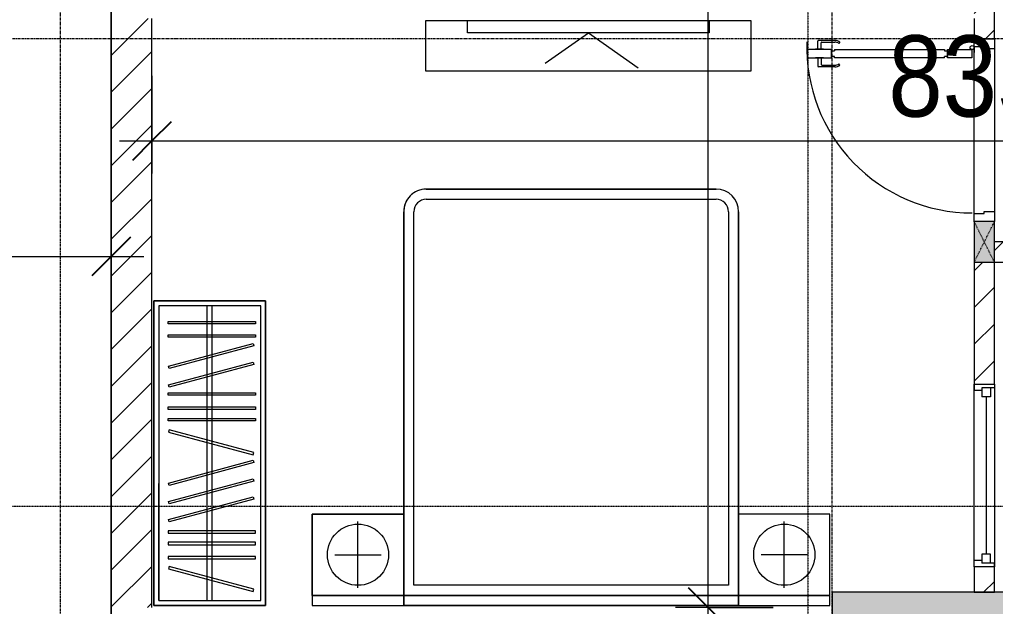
# Model space of a CAD drawing. Header units: millimetres. Extents: x 1591 to 239055, y -15958 to 83255.
# Drawn here: x 213931 to 218737, y 25642 to 28532 of the extents above; entities that cross this region are included whole.
import ezdxf

# ---------------------------------------------------------------- set-up
doc = ezdxf.new("R2010")
doc.units = ezdxf.units.MM
for name, pattern in [('Dash', [6, 3, -3]), ('Dash Dot 3_16_', [7.9375, 4.7625, -1.5875, 0, -1.5875]), ('Grid Line', [22.225, 12.7, -3.175, 3.175, -3.175])]:
    doc.linetypes.add(name, pattern=pattern)
for name, color, linetype, lineweight in [('0-1', 250, 'Continuous', 5), ('A-ANNO-DIMS', 211, 'Continuous', 9), ('A-ANNO-DIMS-160', 211, 'Continuous', 9), ('A-DETL-GENF-1', 9, 'Continuous', 9), ('A-DOOR-1', 254, 'Continuous', 9), ('A-DOOR-2', 9, 'Continuous', 9), ('A-FLOR', 192, 'Continuous', 9), ('A-FLOR-2', 9, 'Continuous', 9), ('A-GLAZ-1', 254, 'Continuous', 9), ('A-GLAZ-2', 9, 'Continuous', 9), ('A-WALL-1', 253, 'Continuous', 18), ('A-WALL-2', 9, 'Continuous', 9), ('A-WALL-3', 113, 'Continuous', 18), ('A-WALL-PATT-1', 10, 'Continuous', 9), ('A-WALL-PATT-2', 111, 'Continuous', 9), ('G-ANNO-SYMB-1', 111, 'Dash Dot 3_16_', 18), ('I-FURN-1', 254, 'Continuous', 9), ('S-COLS', 52, 'Continuous', 9), ('S-COLS-1', 52, 'Continuous', 5), ('S-COLS-2', 250, 'Continuous', 18), ('S-COLS-3', 254, 'Continuous', 9), ('S-COLS-4', 253, 'Continuous', 18), ('S-COLS-HDLN-1', 9, 'Dash', 9), ('S-GRID-1', 1, 'Grid Line', 9)]:
    doc.layers.add(name, color=color, linetype=linetype, lineweight=lineweight)
doc.styles.add('UTM Avo', font='UTM Avo.ttf', dxfattribs={"width": 0.9, "height": 400})
doc.dimstyles.new('1_Dim_chi_tiet_2_5', dxfattribs={"dimscale": 304.8, "dimtxt": 399.720379, "dimasz": 0.629921, "dimexe": 0.524934, "dimexo": 0.0625, "dimgap": 0.052493, "dimtad": 1, "dimdec": 0, "dimrnd": 5, "dimzin": 0, "dimdsep": 46, "dimtxsty": 'UTM Avo', "dimblk1": 'OBLIQUE', "dimblk2": 'OBLIQUE', "dimsah": 1, "dimcen": 0.09, "dimdle": 0.524934, "dimazin": 0, "dimtfac": 1, "dimtdec": 4, "dimtix": 1, "dimtmove": 0, "dimatfit": 3, "dimfxl": 1.049869, "dimfxlon": 1, "dimtvp": 1, "dimtolj": 1, "dimtzin": 0, "dimarcsym": 2})
doc.dimstyles.new('1_Dim_chi_tiet_2_5_1', dxfattribs={"dimscale": 304.8, "dimtxt": 399.720379, "dimasz": 0.629921, "dimexe": 0.524934, "dimexo": 0.0625, "dimgap": 0.052493, "dimtad": 1, "dimdec": 0, "dimrnd": 5, "dimzin": 0, "dimdsep": 46, "dimtxsty": 'UTM Avo', "dimblk1": 'OBLIQUE', "dimblk2": 'OBLIQUE', "dimsah": 1, "dimcen": 0.09, "dimdle": 0.524934, "dimazin": 0, "dimtfac": 1, "dimtdec": 4, "dimtix": 1, "dimtmove": 0, "dimatfit": 3, "dimfxl": 1.049869, "dimfxlon": 1, "dimtvp": 1, "dimtolj": 1, "dimtzin": 0, "dimarcsym": 2})
pattern_1 = [(45, (0, 0), (-90.50967, 90.50967), [])]

# ---------------------------------------------------------------- blocks, each defined once
blk = doc.blocks.new('NCV_TKTC_KET CAU_rvt-1-TKCS_MB TẦNG 6-8')
at = {"layer": 'S-COLS-1'}
blk.add_hatch(color=256, dxfattribs=at).paths.add_polyline_path([(123052.6, 25361.9), (123052.6, 25711.9), (122052.6, 25711.9), (122052.6, 25361.9), (122206.8, 25361.9)])
at = {"layer": 'S-COLS-2'}
for p, q in [((123052.6, 25711.9), (122052.6, 25711.9)), ((122052.6, 25711.9), (122052.6, 25361.9))]:
    blk.add_line(p, q, dxfattribs=at)
blk = doc.blocks.new('DOOR_CW_01 CANH MO-PANEL KINH - DIW_01-900x2200-CỬA GỖ VÂN LAMINATE-V72-TKCS_MB TẦNG 6-8')
at = {"layer": 'A-DETL-GENF-1'}
for p, q in [((-397, -182), (-397, -62)), ((-397, -62), (-357, -62)), ((-357, -62), (-357, -182)), ((-357, -182), (-397, -182)), ((-391, -196), (-391, -182)), ((-391, -182), (-363, -182)), ((-363, -182), (-363, -196)), ((-397, -196), (-391, -196)), ((-397, -738), (-397, -196)), ((-357, -196), (-363, -196)), ((-357, -196), (-357, -738)), ((-433.9, -711.2), (-427.3, -715.8)), ((-320.1, -711.2), (-326.7, -715.8)), ((-442, -737), (-442, -816.5)), ((-434, -799.5), (-434, -737)), ((-397, -738), (-391, -738)), ((-357, -752), (-397, -752)), ((-397, -752), (-397, -872)), ((-391, -752), (-391, -738)), ((-363, -752), (-391, -752)), ((-357, -738), (-363, -738)), ((-363, -738), (-363, -752)), ((-357, -872), (-357, -752)), ((-320, -799.5), (-320, -737)), ((-312, -737), (-312, -816.5)), ((-399, -803.5), (-430, -803.5)), ((-399, -792.2), (-399, -831.8)), ((-397, -792.2), (-399, -792.2)), ((-397, -792.2), (-397, -831.8)), ((-357, -792.2), (-357, -831.8)), ((-357, -792.2), (-355, -792.2)), ((-355, -792.2), (-355, -831.8)), ((-355, -803.5), (-324, -803.5)), ((-399, -820.5), (-438, -820.5)), ((-399, -831.8), (-397, -831.8)), ((-355, -831.8), (-357, -831.8)), ((-355, -820.5), (-316, -820.5)), ((-397, -872), (-357, -872))]:
    blk.add_line(p, q, dxfattribs=at)
blk.add_circle((-407, -60), 10, dxfattribs=at)
for centre, radius, start, end in [((-407, -60), 814, 268, 0), ((-397, -737), 45, 145, 180), ((-397, -737), 37, 145, 180), ((-357, -737), 37, 0, 35), ((-357, -737), 45, 360, 35), ((-438, -816.5), 4, 180, 270), ((-430, -799.5), 4, 180, 270), ((-324, -799.5), 4, 270, 0), ((-316, -816.5), 4, 270, 0)]:
    blk.add_arc(centre, radius, start, end, dxfattribs=at)
at = {"layer": 'A-DOOR-2'}
for p, q in [((-450, -50), (-450, 50)), ((-450, 50), (-400, 50)), ((-400, 50), (-400, 0)), ((400, 0), (400, 50)), ((400, 50), (450, 50)), ((-410, 0), (-410, -50)), ((-400, 0), (-410, 0)), ((410, 0), (400, 0)), ((410, -50), (410, 0)), ((-410, -50), (-450, -50)), ((-407, -50), (-382, -50)), ((450, -50), (410, -50))]:
    blk.add_line(p, q, dxfattribs=at)
blk = doc.blocks.new('M_Fixed - 900 x 1400-901190-TKCS_MB TẦNG 6-8')
at = {"layer": 'A-GLAZ-2'}
for p, q in [((-450, 63), (-431, 63)), ((-431, 63), (-431, 0)), ((431, 63), (431, 0)), ((448.9, 63), (431, 63)), ((-431, 44), (-387, 44)), ((-387, 44), (-387, 0)), ((-387, 22), (387, 22)), ((387, 44), (387, 0)), ((431, 44), (387, 44)), ((-450, -37), (-418, -37)), ((-431, 0), (-387, 0)), ((-418, 0), (-418, -37)), ((387, 0), (431, 0)), ((418, 0), (418, -37)), ((450, -37), (418, -37))]:
    blk.add_line(p, q, dxfattribs=at)
blk = doc.blocks.new('G1_SOF - BO TRU - 100x200-745959-TKCS_MB TẦNG 6-8')
at = {"layer": 'S-COLS'}
blk.add_hatch(color=256, dxfattribs=at).paths.add_polyline_path([(-50, 100), (-50, -100), (50, -100), (50, 100)])
at = {"layer": 'S-COLS-4'}
for p, q in [((50, 100), (-50, 100)), ((-50, 100), (-50, -100)), ((50, -100), (50, 100)), ((-50, -100), (50, -100))]:
    blk.add_line(p, q, dxfattribs=at)
at = {"layer": 'S-COLS-HDLN-1'}
for p, q in [((50, 100), (-50, -100)), ((-50, 100), (50, -100))]:
    blk.add_line(p, q, dxfattribs=at)
blk = doc.blocks.new('GIUONG NGU-2TAB-1600x2000 - GIUONG NGU-2TAB-1600x2000-885815-TKCS_MB TẦNG 6-8')
at = {"layer": 'I-FURN-1'}
for p, q in [((458.5, 0), (8.5, 0)), ((8.5, 0), (8.5, -50)), ((458.5, -50), (458.5, 0)), ((2108.2, 0), (458.5, 0)), ((458.5, 0), (458.5, -50)), ((458.5, 0), (2108.2, 0)), ((2108.2, -50), (2108.2, 0)), ((2558.2, 0), (2108.2, 0)), ((2108.2, 0), (2108.2, -50)), ((2558.2, -50), (2558.2, 0)), ((458.5, -50), (8.5, -50)), ((8.5, -50), (8.5, -450.3)), ((8.5, -50), (458.5, -50)), ((458.5, -50), (8.5, -50)), ((8.5, -50), (8.5, -450.3)), ((233.5, -86.8), (233.5, -413.5)), ((458.5, -450.3), (458.5, -50)), ((2108.2, -50), (458.5, -50)), ((458.5, -50), (458.5, -1938.9)), ((458.5, -50), (2108.2, -50)), ((458.5, -1938.9), (458.5, -50)), ((458.5, -450.3), (458.5, -50)), ((458.5, -50), (2108.2, -50)), ((2558.2, -50), (2108.2, -50)), ((2108.2, -50), (2108.2, -450.3)), ((2108.2, -1938.9), (2108.2, -50)), ((2108.2, -50), (2558.2, -50)), ((2108.2, -50), (2558.2, -50)), ((2108.2, -450.3), (2108.2, -50)), ((2108.2, -50), (2108.2, -1938.9)), ((2333.2, -86.8), (2333.2, -413.5)), ((2558.2, -450.3), (2558.2, -50)), ((2558.2, -50), (2558.2, -450.3)), ((508.5, -100), (2058.2, -100)), ((508.5, -1938.9), (508.5, -100)), ((2058.2, -100), (2058.2, -1938.9)), ((120.2, -250.2), (346.8, -250.2)), ((2446.5, -250.2), (2219.8, -250.2)), ((8.5, -450.3), (458.5, -450.3)), ((8.5, -450.3), (458.5, -450.3)), ((2108.2, -450.3), (2558.2, -450.3)), ((2558.2, -450.3), (2108.2, -450.3)), ((1997.1, -2000), (569.6, -2000)), ((569.6, -2050), (1997.1, -2050)), ((1997.1, -2050), (569.6, -2050))]:
    blk.add_line(p, q, dxfattribs=at)
for centre in [(233.5, -250.2), (2333.2, -250.2)]:
    blk.add_circle(centre, 150.7, dxfattribs=at)
for centre, radius, start, end in [((569.6, -1938.9), 111.1, 180, 270), ((569.6, -1938.9), 111.1, 180, 270), ((569.6, -1938.9), 61.1, 180, 270), ((1997.1, -1938.9), 111.1, 270, 360), ((1997.1, -1938.9), 61.1, 270, 0), ((1997.1, -1938.9), 111.1, 270, 0)]:
    blk.add_arc(centre, radius, start, end, dxfattribs=at)
blk = doc.blocks.new('TU QUAN AO-SUITE ROOM_3 - TU QUAN AO-SUITE ROOM_3-901193-TKCS_MB TẦNG 6-8')
at = {"layer": 'I-FURN-1'}
for p, q in [((-550, 1500), (0, 1500)), ((-550, 0), (-550, 1500)), ((0, 1500), (-550, 1500)), ((-550, 1500), (-550, 0)), ((0, 1500), (0, 0)), ((0, 0), (0, 1500)), ((-24, 1476), (-526, 1476)), ((-526, 1476), (-526, 600)), ((-526, 1476), (-526, 24)), ((-287, 576), (-287, 1476)), ((-263, 576), (-263, 1476)), ((-24, 24), (-24, 1476)), ((-480.1, 1386.9), (-480.1, 1398.9)), ((-480.1, 1398.9), (-50.1, 1398.9)), ((-480.1, 1386.9), (-480.1, 1398.9)), ((-50.1, 1398.9), (-50.1, 1386.9)), ((-50.1, 1386.9), (-480.1, 1386.9)), ((-480.1, 1320.5), (-480.1, 1332.5)), ((-480.1, 1332.5), (-50.1, 1332.5)), ((-480.1, 1320.5), (-480.1, 1332.5)), ((-50.1, 1320.5), (-480.1, 1320.5)), ((-50.1, 1332.5), (-50.1, 1320.5)), ((-478.3, 1178.1), (-61.3, 1289.9)), ((-58.2, 1278.3), (-475.2, 1166.5)), ((-61.3, 1289.9), (-58.2, 1278.3)), ((-478.3, 1086.9), (-61.3, 1198.6)), ((-475.2, 1166.5), (-478.3, 1178.1)), ((-58.2, 1187.1), (-475.2, 1075.3)), ((-61.3, 1198.6), (-58.2, 1187.1)), ((-475.2, 1075.3), (-478.3, 1086.9)), ((-480.1, 1035.3), (-480.1, 1047.3)), ((-480.1, 1047.3), (-50.1, 1047.3)), ((-480.1, 1035.3), (-480.1, 1047.3)), ((-50.1, 1035.3), (-480.1, 1035.3)), ((-50.1, 1047.3), (-50.1, 1035.3)), ((-480.1, 965.8), (-480.1, 977.8)), ((-480.1, 977.8), (-50.1, 977.8)), ((-480.1, 965.8), (-480.1, 977.8)), ((-50.1, 965.8), (-480.1, 965.8)), ((-50.1, 977.8), (-50.1, 965.8)), ((-480.1, 908.6), (-480.1, 920.6)), ((-480.1, 920.6), (-50.1, 920.6)), ((-480.1, 908.6), (-480.1, 920.6)), ((-50.1, 920.6), (-50.1, 908.6)), ((-50.1, 908.6), (-480.1, 908.6)), ((-475.2, 865.5), (-478.3, 853.9)), ((-58.2, 753.7), (-475.2, 865.5)), ((-478.3, 853.9), (-61.3, 742.1)), ((-61.3, 742.1), (-58.2, 753.7)), ((-478.3, 603.1), (-61.3, 714.9)), ((-58.2, 703.3), (-475.2, 591.5)), ((-61.3, 714.9), (-58.2, 703.3)), ((-526, 24), (-526, 600)), ((-478.3, 511.9), (-61.3, 623.6)), ((-475.2, 591.5), (-478.3, 603.1)), ((-58.2, 612.1), (-475.2, 500.3)), ((-61.3, 623.6), (-58.2, 612.1)), ((-550, 24), (-550, 576)), ((-478.3, 423.1), (-61.3, 534.9)), ((-287, 24), (-287, 576)), ((-263, 24), (-263, 576)), ((-61.3, 534.9), (-58.2, 523.3)), ((-475.2, 500.3), (-478.3, 511.9)), ((-58.2, 523.3), (-475.2, 411.5)), ((-475.2, 411.5), (-478.3, 423.1)), ((-480.1, 368.4), (-480.1, 356.4)), ((-50.1, 368.4), (-480.1, 368.4)), ((-480.1, 356.4), (-50.1, 356.4)), ((-50.1, 356.4), (-50.1, 368.4)), ((-480.1, 311.2), (-480.1, 299.2)), ((-50.1, 311.2), (-480.1, 311.2)), ((-480.1, 299.2), (-50.1, 299.2)), ((-50.1, 299.2), (-50.1, 311.2)), ((-480.1, 241.7), (-480.1, 229.7)), ((-50.1, 241.7), (-480.1, 241.7)), ((-50.1, 229.7), (-50.1, 241.7)), ((-480.1, 229.7), (-50.1, 229.7)), ((-475.2, 192.7), (-478.3, 181.1)), ((-58.2, 80.9), (-475.2, 192.7)), ((-478.3, 181.1), (-61.3, 69.4)), ((-61.3, 69.4), (-58.2, 80.9)), ((-526, 24), (-24, 24)), ((0, 0), (-550, 0)), ((-550, 0), (0, 0))]:
    blk.add_line(p, q, dxfattribs=at)
blk = doc.blocks.new('RES_BAN AN - RES_BAN AN-901221-TKCS_MB TẦNG 6-8')
at = {"layer": 'I-FURN-1'}
for p, q in [((0, 250), (1600, 250)), ((0, 0), (0, 250)), ((1600, 250), (1600, 0)), ((1600, 0), (0, 0))]:
    blk.add_line(p, q, dxfattribs=at)
blk = doc.blocks.new('KE TIVI-2 - KE TIVI-2-901222-TKCS_MB TẦNG 6-8')
at = {"layer": 'I-FURN-1'}
for p, q in [((0, 60), (-245.7, 232.1)), ((213, 209.1), (0, 60)), ((-595.6, 60), (595.6, 60)), ((-595.6, 0), (-595.6, 60)), ((595.6, 60), (595.6, 0)), ((595.6, 0), (-595.6, 0))]:
    blk.add_line(p, q, dxfattribs=at)
blk = doc.blocks.new('NCV_TKTC_TANG 6 - 8_rvt-2-TKCS_MB TẦNG 6-8')
at = {"layer": 'A-WALL-PATT-1'}
h = blk.add_hatch(dxfattribs=at)
h.set_pattern_fill('FP_1', color=256, style=0, pattern_type=2)
h.set_pattern_definition(pattern_1)
h.paths.add_polyline_path([(122752.6, 25711.9), (122852.6, 25711.9), (122852.6, 25836.9), (122752.6, 25836.9), (122752.6, 25736.7)])
h.paths.add_polyline_path([(122752.6, 26736.9), (122852.6, 26736.9), (122852.6, 27336.9), (122752.6, 27336.9), (122752.6, 26794.9)])
h.paths.add_polyline_path([(122852.6, 28436.9), (122852.6, 28736.5), (122752.6, 28736.5), (122752.6, 28436.9)])
h.paths.add_polyline_path([(122852.6, 29536.5), (122852.6, 30436.9), (122752.6, 30436.9), (122752.6, 29536.5)])
h = blk.add_hatch(dxfattribs=at)
h.set_pattern_fill('FP_1', color=256, style=0, pattern_type=2)
h.set_pattern_definition(pattern_1)
h.paths.add_polyline_path([(123852.6, 27336.9), (123852.6, 27436.9), (123802.6, 27436.9), (123802.6, 27336.9), (123818.8, 27336.9)])
h.paths.add_polyline_path([(122902.6, 27336.9), (122902.6, 27436.9), (122852.6, 27436.9), (122852.6, 27336.9)])
at = {"layer": 'A-FLOR-2'}
for p, q in [((122752.6, 27576.9), (122752.6, 28396.9)), ((122852.6, 28386.9), (122852.6, 27586.9))]:
    blk.add_line(p, q, dxfattribs=at)
at = {"layer": 'A-WALL-1'}
for p, q in [((122852.6, 28436.9), (122852.6, 28736.5)), ((122752.6, 28536.9), (122752.6, 28436.9)), ((122752.6, 28436.9), (122852.6, 28436.9)), ((122902.6, 27436.9), (122852.6, 27436.9)), ((122752.6, 27336.9), (122752.6, 26736.9)), ((122852.6, 26736.9), (122852.6, 27336.9)), ((122852.6, 27336.9), (122902.6, 27336.9)), ((122752.6, 26736.9), (122852.6, 26736.9)), ((122752.6, 25836.9), (122752.6, 25711.9)), ((122852.6, 25836.9), (122752.6, 25836.9)), ((122852.6, 25711.9), (122852.6, 25836.9)), ((122752.6, 25711.9), (122852.6, 25711.9))]:
    blk.add_line(p, q, dxfattribs=at)
at = {"layer": 'A-WALL-2'}
for p, q in [((122752.6, 27576.9), (122752.6, 28396.9)), ((122852.6, 28386.9), (122852.6, 27586.9)), ((122752.6, 25836.9), (122752.6, 26736.9)), ((122852.6, 26736.9), (122852.6, 25836.9))]:
    blk.add_line(p, q, dxfattribs=at)
at = {"layer": 'A-DOOR-1', "rotation": 269.9999999999995}
blk.add_blockref('DOOR_CW_01 CANH MO-PANEL KINH - DIW_01-900x2200-CỬA GỖ VÂN LAMINATE-V72-TKCS_MB TẦNG 6-8', (122802.6, 27986.9), dxfattribs=at)
at = {"layer": 'A-GLAZ-1', "rotation": 269.9999999999995}
blk.add_blockref('M_Fixed - 900 x 1400-901190-TKCS_MB TẦNG 6-8', (122789.6, 26286.9), dxfattribs=at)
at = {"layer": 'I-FURN-1', "rotation": 180}
for name, p in [('RES_BAN AN - RES_BAN AN-901221-TKCS_MB TẦNG 6-8', (121652.6, 28526.9)), ('KE TIVI-2 - KE TIVI-2-901222-TKCS_MB TẦNG 6-8', (120852.6, 28526.9)), ('GIUONG NGU-2TAB-1600x2000 - GIUONG NGU-2TAB-1600x2000-885815-TKCS_MB TẦNG 6-8', (122051, 25646.9))]:
    blk.add_blockref(name, p, dxfattribs=at)
at = {"layer": 'I-FURN-1'}
blk.add_blockref('TU QUAN AO-SUITE ROOM_3 - TU QUAN AO-SUITE ROOM_3-901193-TKCS_MB TẦNG 6-8', (119262.6, 25646.9), dxfattribs=at)
at = {"layer": 'S-COLS-3', "rotation": 180}
blk.add_blockref('G1_SOF - BO TRU - 100x200-745959-TKCS_MB TẦNG 6-8', (122802.6, 27436.9), dxfattribs=at)
blk = doc.blocks.new('DIMBLOCK71-TKCS_MB TẦNG 6-8')
at = {"layer": 'A-ANNO-DIMS-160'}
for p, q in [((212332.3, 27685.4), (212332.3, 27205.4)), ((212332.3, 27365.4), (212332.3, 27685.4)), ((214382.3, 27685.4), (214382.3, 27205.4)), ((214382.3, 27365.4), (214382.3, 27685.4)), ((212172.3, 27365.4), (214542.3, 27365.4))]:
    blk.add_line(p, q, dxfattribs=at)
at = {"layer": 'A-ANNO-DIMS-160', "lineweight": 25}
for p, q in [((212332.3, 27365.4), (212428.3, 27461.4)), ((214382.3, 27365.4), (214478.3, 27461.4)), ((212332.3, 27365.4), (212236.3, 27269.4)), ((214382.3, 27365.4), (214286.3, 27269.4))]:
    blk.add_line(p, q, dxfattribs=at)
at = {"layer": 'A-ANNO-DIMS-160', "color": 0, "insert": (212809.5, 27885), "char_height": 400, "width": 1314.636, "attachment_point": 1, "line_spacing_factor": 1.110334, "style": 'UTM Avo'}
blk.add_mtext('2050', dxfattribs=at)
blk = doc.blocks.new('_Oblique')
at = {"color": 0, "linetype": 'ByBlock', "lineweight": -2}
blk.add_line((-0.5, -0.5), (0.5, 0.5), dxfattribs=at)
blk = doc.blocks.new('DIMBLOCK128-TKCS_MB TẦNG 6-8')
at = {"layer": 'A-ANNO-DIMS-160'}
for p, q in [((217321.9, 25477.4), (217321.9, 33796.9)), ((217641.9, 33636.9), (217161.9, 33636.9)), ((217321.9, 33636.9), (217641.9, 33636.9)), ((217641.9, 25637.4), (217161.9, 25637.4)), ((217321.9, 25637.4), (217641.9, 25637.4))]:
    blk.add_line(p, q, dxfattribs=at)
at = {"layer": 'A-ANNO-DIMS-160', "lineweight": 25}
for p, q in [((217321.9, 33636.9), (217225.9, 33732.9)), ((217321.9, 33636.9), (217417.9, 33540.9)), ((217321.9, 25637.4), (217225.9, 25733.4)), ((217321.9, 25637.4), (217417.9, 25541.4))]:
    blk.add_line(p, q, dxfattribs=at)
at = {"layer": 'A-ANNO-DIMS-160', "color": 0, "insert": (216802.3, 29089.4), "char_height": 400, "width": 1314.636, "attachment_point": 1, "rotation": 90, "line_spacing_factor": 1.110334, "style": 'UTM Avo'}
blk.add_mtext('8000', dxfattribs=at)
blk = doc.blocks.new('DIMBLOCK328-TKCS_MB TẦNG 6-8')
at = {"layer": 'A-ANNO-DIMS-160'}
for p, q in [((214582.3, 28254.2), (214582.3, 27774.2)), ((214582.3, 27934.2), (214582.3, 28254.2)), ((222932.3, 28254.2), (222932.3, 27774.2)), ((222932.3, 27934.2), (222932.3, 28254.2)), ((214422.3, 27934.2), (223092.3, 27934.2))]:
    blk.add_line(p, q, dxfattribs=at)
at = {"layer": 'A-ANNO-DIMS-160', "lineweight": 25}
for p, q in [((214582.3, 27934.2), (214678.3, 28030.2)), ((222932.3, 27934.2), (223028.3, 28030.2)), ((214582.3, 27934.2), (214486.3, 27838.2)), ((222932.3, 27934.2), (222836.3, 27838.2))]:
    blk.add_line(p, q, dxfattribs=at)
at = {"layer": 'A-ANNO-DIMS-160', "color": 0, "insert": (218209.5, 28453.9), "char_height": 400, "width": 1314.636, "attachment_point": 1, "line_spacing_factor": 1.110334, "style": 'UTM Avo'}
blk.add_mtext('8350', dxfattribs=at)

msp = doc.modelspace()

# ---------------------------------------------------------------- hatches: boundary and pattern name
at = {"layer": 'A-WALL-PATT-2'}
h = msp.add_hatch(dxfattribs=at)
h.set_pattern_fill('FP_1', color=256, style=0, pattern_type=2)
h.set_pattern_definition([(45, (95879.7, 0), (-90.50967, 90.50967), [])])
h.paths.add_polyline_path([(214582.3, 25637.4), (214582.3, 28536.9), (214382.3, 28536.9), (214382.3, 25637.4)])

# ---------------------------------------------------------------- linework, layer by layer
at = {"layer": 'A-FLOR'}
msp.add_line((214382.2, 25436.9), (214382.2, 29586.9), dxfattribs=at)
at = {"layer": 'A-WALL-3'}
for p, q in [((214382.3, 29586.9), (214382.3, 25437.4)), ((214582.3, 25637.4), (214582.3, 28536.9))]:
    msp.add_line(p, q, dxfattribs=at)
at = {"layer": 'G-ANNO-SYMB-1'}
for p, q in [((217812.3, 82873.6), (217812.3, 13592.5)), ((124639, 26135.3), (229692.1, 26135.3))]:
    msp.add_line(p, q, dxfattribs=at)
at = {"layer": 'S-GRID-1'}
for p, q in [((214132.3, 19149.4), (214132.3, 77012.5)), ((217932.3, 19149.4), (217932.3, 77012.5)), ((223800.6, 28436.9), (130306.5, 28436.9))]:
    msp.add_line(p, q, dxfattribs=at)

# ---------------------------------------------------------------- block references
at = {"layer": '0-1'}
for name in ['NCV_TKTC_KET CAU_rvt-1-TKCS_MB TẦNG 6-8', 'NCV_TKTC_TANG 6 - 8_rvt-2-TKCS_MB TẦNG 6-8']:
    msp.add_blockref(name, (95879.7, 0), dxfattribs=at)

# ---------------------------------------------------------------- dimensions: what is measured, and where the dimension line sits
at = {"layer": 'A-ANNO-DIMS'}
dim = msp.add_linear_dim(base=(217321.904, 33636.936), p1=(217641.904, 25637.3629), p2=(217641.904, 33636.936), angle=90, dimstyle='1_Dim_chi_tiet_2_5', override={"dimpost": '<>', "dimfxl": 7999.573178}, dxfattribs=at)
dim.commit()
dim.dimension.update_dxf_attribs({"geometry": 'DIMBLOCK128-TKCS_MB TẦNG 6-8', "text_midpoint": (217098.9119, 29637.1494)})
for base, p1, p2, dimstyle, override, picture, middle in [((222932.3, 27934.2), (214582.3, 28254.2), (222932.3, 28254.2), '1_Dim_chi_tiet_2_5_1', {"dimpost": '<>', "dimfxl": 8350}, 'DIMBLOCK328-TKCS_MB TẦNG 6-8', (218757.3, 28157.2)), ((214382.3, 27365.4), (212332.3, 27685.4), (214382.3, 27685.4), '1_Dim_chi_tiet_2_5', {"dimpost": '<>', "dimfxl": 2050}, 'DIMBLOCK71-TKCS_MB TẦNG 6-8', (213357.3, 27588.4))]:
    dim = msp.add_linear_dim(base=base, p1=p1, p2=p2, dimstyle=dimstyle, override=override, dxfattribs=at)
    dim.commit()
    dim.dimension.update_dxf_attribs({"geometry": picture, "text_midpoint": middle})

doc.saveas('drawing.dxf')
